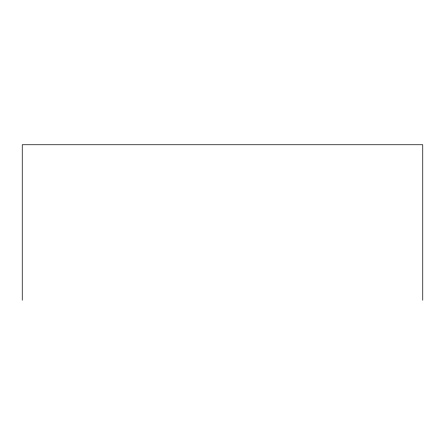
<?xml version="1.0" encoding="UTF-8"?>
<svg xmlns="http://www.w3.org/2000/svg" width="445" height="445" viewBox="0 0 445 445"><rect width="100%" height="100%" fill="white"/><g stroke="black" fill="none" stroke-linecap="round" stroke-linejoin="round"><path stroke-width="0.67" d="M422.75 300.253L422.75 144.747L22.25 144.747L22.25 300.253"/></g></svg>
